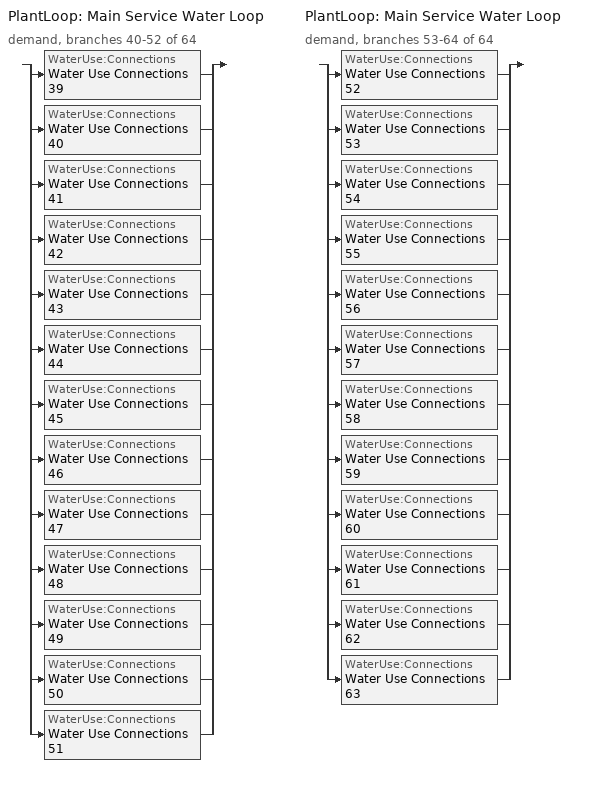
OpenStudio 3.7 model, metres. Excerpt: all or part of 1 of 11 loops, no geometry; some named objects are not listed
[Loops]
PlantLoop 'Main Service Water Loop'
 demand, branches 40-52 of 64: split
  | WaterUse:Connections 'Water Use Connections 39'
  | WaterUse:Connections 'Water Use Connections 40'
  | WaterUse:Connections 'Water Use Connections 41'
  | WaterUse:Connections 'Water Use Connections 42'
  | WaterUse:Connections 'Water Use Connections 43'
  | WaterUse:Connections 'Water Use Connections 44'
  | WaterUse:Connections 'Water Use Connections 45'
  | WaterUse:Connections 'Water Use Connections 46'
  | WaterUse:Connections 'Water Use Connections 47'
  | WaterUse:Connections 'Water Use Connections 48'
  | WaterUse:Connections 'Water Use Connections 49'
  | WaterUse:Connections 'Water Use Connections 50'
  | WaterUse:Connections 'Water Use Connections 51'
PlantLoop 'Main Service Water Loop'
 demand, branches 53-64 of 64: split
  | WaterUse:Connections 'Water Use Connections 52'
  | WaterUse:Connections 'Water Use Connections 53'
  | WaterUse:Connections 'Water Use Connections 54'
  | WaterUse:Connections 'Water Use Connections 55'
  | WaterUse:Connections 'Water Use Connections 56'
  | WaterUse:Connections 'Water Use Connections 57'
  | WaterUse:Connections 'Water Use Connections 58'
  | WaterUse:Connections 'Water Use Connections 59'
  | WaterUse:Connections 'Water Use Connections 60'
  | WaterUse:Connections 'Water Use Connections 61'
  | WaterUse:Connections 'Water Use Connections 62'
  | WaterUse:Connections 'Water Use Connections 63'
[WaterUse:Connections] Drain Water Heat Exchanger Type=None; Drain Water Heat Exchanger Destination=Plant
Name | Water Use Equipment Name 1
Water Use Connections 39 | Room_3_8_flr_6 Service Water Use 0.05gal/min
Water Use Connections 40 | Room_3_9_flr_3 Service Water Use 0.05gal/min
Water Use Connections 41 | Room_3_9_flr_6 Service Water Use 0.05gal/min
Water Use Connections 42 | Room_4_10_flr_3 Service Water Use 0.05gal/min
Water Use Connections 43 | Room_4_11_flr_3 Service Water Use 0.05gal/min
Water Use Connections 44 | Room_4_12_flr_3 Service Water Use 0.05gal/min
Water Use Connections 45 | Room_4_13_flr_3 Service Water Use 0.05gal/min
Water Use Connections 46 | Room_4_14_flr_3 Service Water Use 0.05gal/min
Water Use Connections 47 | Room_4_15_flr_3 Service Water Use 0.05gal/min
Water Use Connections 48 | Room_4_16_flr_3 Service Water Use 0.05gal/min
Water Use Connections 49 | Room_4_17_flr_3 Service Water Use 0.05gal/min
Water Use Connections 50 | Room_4_18_flr_3 Service Water Use 0.05gal/min
Water Use Connections 51 | Room_4_19_flr_3 Service Water Use 0.05gal/min
Water Use Connections 52 | Room_4_1_flr_3 Service Water Use 0.05gal/min
Water Use Connections 53 | Room_4_2_flr_3 Service Water Use 0.05gal/min
Water Use Connections 54 | Room_4_3_flr_3 Service Water Use 0.05gal/min
Water Use Connections 55 | Room_4_4_flr_3 Service Water Use 0.05gal/min
Water Use Connections 56 | Room_4_5_flr_3 Service Water Use 0.05gal/min
Water Use Connections 57 | Room_4_6_flr_3 Service Water Use 0.05gal/min
Water Use Connections 58 | Room_4_7_flr_3 Service Water Use 0.05gal/min
Water Use Connections 59 | Room_4_8_flr_3 Service Water Use 0.05gal/min
Water Use Connections 60 | Room_4_9_flr_3 Service Water Use 0.05gal/min
Water Use Connections 61 | Room_5_flr_3 Service Water Use 0.08gal/min
Water Use Connections 62 | Room_6_flr_3 Service Water Use 0.08gal/min
Water Use Connections 63 | Storage_flr_1 Service Water Use 0.02gal/min
[WaterUse:Equipment:Definition]
Name | Peak Flow Rate {m3/s} | Target Temperature Schedule | Sensible Fraction Schedule | Latent Fraction Schedule
Room_3_8_flr_6 Service Water Use Def 0.05gal/min | 3.16748e-06 | Schedule Ruleset 119 | Schedule Ruleset 117 | Schedule Ruleset 118
Room_3_9_flr_3 Service Water Use Def 0.05gal/min | 3.16661e-06 | Schedule Ruleset 122 | Schedule Ruleset 120 | Schedule Ruleset 121
Room_3_9_flr_6 Service Water Use Def 0.05gal/min | 3.16559e-06 | Schedule Ruleset 125 | Schedule Ruleset 123 | Schedule Ruleset 124
Room_4_10_flr_3 Service Water Use Def 0.05gal/min | 3.16748e-06 | Schedule Ruleset 128 | Schedule Ruleset 126 | Schedule Ruleset 127
Room_4_11_flr_3 Service Water Use Def 0.05gal/min | 3.16748e-06 | Schedule Ruleset 131 | Schedule Ruleset 129 | Schedule Ruleset 130
Room_4_12_flr_3 Service Water Use Def 0.05gal/min | 3.16748e-06 | Schedule Ruleset 134 | Schedule Ruleset 132 | Schedule Ruleset 133
Room_4_13_flr_3 Service Water Use Def 0.05gal/min | 3.16748e-06 | Schedule Ruleset 137 | Schedule Ruleset 135 | Schedule Ruleset 136
Room_4_14_flr_3 Service Water Use Def 0.05gal/min | 3.16748e-06 | Schedule Ruleset 140 | Schedule Ruleset 138 | Schedule Ruleset 139
Room_4_15_flr_3 Service Water Use Def 0.05gal/min | 3.16748e-06 | Schedule Ruleset 143 | Schedule Ruleset 141 | Schedule Ruleset 142
Room_4_16_flr_3 Service Water Use Def 0.05gal/min | 3.16748e-06 | Schedule Ruleset 146 | Schedule Ruleset 144 | Schedule Ruleset 145
Room_4_17_flr_3 Service Water Use Def 0.05gal/min | 3.16748e-06 | Schedule Ruleset 149 | Schedule Ruleset 147 | Schedule Ruleset 148
Room_4_18_flr_3 Service Water Use Def 0.05gal/min | 3.16142e-06 | Schedule Ruleset 152 | Schedule Ruleset 150 | Schedule Ruleset 151
Room_4_19_flr_3 Service Water Use Def 0.05gal/min | 3.16748e-06 | Schedule Ruleset 155 | Schedule Ruleset 153 | Schedule Ruleset 154
Room_4_1_flr_3 Service Water Use Def 0.05gal/min | 3.16748e-06 | Schedule Ruleset 158 | Schedule Ruleset 156 | Schedule Ruleset 157
Room_4_2_flr_3 Service Water Use Def 0.05gal/min | 3.16748e-06 | Schedule Ruleset 161 | Schedule Ruleset 159 | Schedule Ruleset 160
Room_4_3_flr_3 Service Water Use Def 0.05gal/min | 3.16748e-06 | Schedule Ruleset 164 | Schedule Ruleset 162 | Schedule Ruleset 163
Room_4_4_flr_3 Service Water Use Def 0.05gal/min | 3.16748e-06 | Schedule Ruleset 167 | Schedule Ruleset 165 | Schedule Ruleset 166
Room_4_5_flr_3 Service Water Use Def 0.05gal/min | 3.16748e-06 | Schedule Ruleset 170 | Schedule Ruleset 168 | Schedule Ruleset 169
Room_4_6_flr_3 Service Water Use Def 0.05gal/min | 3.16748e-06 | Schedule Ruleset 173 | Schedule Ruleset 171 | Schedule Ruleset 172
Room_4_7_flr_3 Service Water Use Def 0.05gal/min | 3.16748e-06 | Schedule Ruleset 176 | Schedule Ruleset 174 | Schedule Ruleset 175
Room_4_8_flr_3 Service Water Use Def 0.05gal/min | 3.16748e-06 | Schedule Ruleset 179 | Schedule Ruleset 177 | Schedule Ruleset 178
Room_4_9_flr_3 Service Water Use Def 0.05gal/min | 3.16748e-06 | Schedule Ruleset 182 | Schedule Ruleset 180 | Schedule Ruleset 181
Room_5_flr_3 Service Water Use Def 0.08gal/min | 5.03867e-06 | Schedule Ruleset 185 | Schedule Ruleset 183 | Schedule Ruleset 184
Room_6_flr_3 Service Water Use Def 0.08gal/min | 5.03808e-06 | Schedule Ruleset 188 | Schedule Ruleset 186 | Schedule Ruleset 187
Storage_flr_1 Service Water Use Def 0.02gal/min | 1.53021e-06 | Schedule Ruleset 191 | Schedule Ruleset 189 | Schedule Ruleset 190
[WaterUse:Equipment]
Name | Water Use Equipment Definition | Space | Flow Rate Fraction Schedule
Room_3_8_flr_6 Service Water Use 0.05gal/min | Room_3_8_flr_6 Service Water Use Def 0.05gal/min | Room_3_8_Flr_6 | NECB-F-Service Water Heating
Room_3_9_flr_3 Service Water Use 0.05gal/min | Room_3_9_flr_3 Service Water Use Def 0.05gal/min | Room_3_9_Flr_3 | NECB-F-Service Water Heating
Room_3_9_flr_6 Service Water Use 0.05gal/min | Room_3_9_flr_6 Service Water Use Def 0.05gal/min | Room_3_9_Flr_6 | NECB-F-Service Water Heating
Room_4_10_flr_3 Service Water Use 0.05gal/min | Room_4_10_flr_3 Service Water Use Def 0.05gal/min | Room_4_10_Flr_3 | NECB-F-Service Water Heating
Room_4_11_flr_3 Service Water Use 0.05gal/min | Room_4_11_flr_3 Service Water Use Def 0.05gal/min | Room_4_11_Flr_3 | NECB-F-Service Water Heating
Room_4_12_flr_3 Service Water Use 0.05gal/min | Room_4_12_flr_3 Service Water Use Def 0.05gal/min | Room_4_12_Flr_3 | NECB-F-Service Water Heating
Room_4_13_flr_3 Service Water Use 0.05gal/min | Room_4_13_flr_3 Service Water Use Def 0.05gal/min | Room_4_13_Flr_3 | NECB-F-Service Water Heating
Room_4_14_flr_3 Service Water Use 0.05gal/min | Room_4_14_flr_3 Service Water Use Def 0.05gal/min | Room_4_14_Flr_3 | NECB-F-Service Water Heating
Room_4_15_flr_3 Service Water Use 0.05gal/min | Room_4_15_flr_3 Service Water Use Def 0.05gal/min | Room_4_15_Flr_3 | NECB-F-Service Water Heating
Room_4_16_flr_3 Service Water Use 0.05gal/min | Room_4_16_flr_3 Service Water Use Def 0.05gal/min | Room_4_16_Flr_3 | NECB-F-Service Water Heating
Room_4_17_flr_3 Service Water Use 0.05gal/min | Room_4_17_flr_3 Service Water Use Def 0.05gal/min | Room_4_17_Flr_3 | NECB-F-Service Water Heating
Room_4_18_flr_3 Service Water Use 0.05gal/min | Room_4_18_flr_3 Service Water Use Def 0.05gal/min | Room_4_18_Flr_3 | NECB-F-Service Water Heating
Room_4_19_flr_3 Service Water Use 0.05gal/min | Room_4_19_flr_3 Service Water Use Def 0.05gal/min | Room_4_19_Flr_3 | NECB-F-Service Water Heating
Room_4_1_flr_3 Service Water Use 0.05gal/min | Room_4_1_flr_3 Service Water Use Def 0.05gal/min | Room_4_1_Flr_3 | NECB-F-Service Water Heating
Room_4_2_flr_3 Service Water Use 0.05gal/min | Room_4_2_flr_3 Service Water Use Def 0.05gal/min | Room_4_2_Flr_3 | NECB-F-Service Water Heating
Room_4_3_flr_3 Service Water Use 0.05gal/min | Room_4_3_flr_3 Service Water Use Def 0.05gal/min | Room_4_3_Flr_3 | NECB-F-Service Water Heating
Room_4_4_flr_3 Service Water Use 0.05gal/min | Room_4_4_flr_3 Service Water Use Def 0.05gal/min | Room_4_4_Flr_3 | NECB-F-Service Water Heating
Room_4_5_flr_3 Service Water Use 0.05gal/min | Room_4_5_flr_3 Service Water Use Def 0.05gal/min | Room_4_5_Flr_3 | NECB-F-Service Water Heating
Room_4_6_flr_3 Service Water Use 0.05gal/min | Room_4_6_flr_3 Service Water Use Def 0.05gal/min | Room_4_6_Flr_3 | NECB-F-Service Water Heating
Room_4_7_flr_3 Service Water Use 0.05gal/min | Room_4_7_flr_3 Service Water Use Def 0.05gal/min | Room_4_7_Flr_3 | NECB-F-Service Water Heating
Room_4_8_flr_3 Service Water Use 0.05gal/min | Room_4_8_flr_3 Service Water Use Def 0.05gal/min | Room_4_8_Flr_3 | NECB-F-Service Water Heating
Room_4_9_flr_3 Service Water Use 0.05gal/min | Room_4_9_flr_3 Service Water Use Def 0.05gal/min | Room_4_9_Flr_3 | NECB-F-Service Water Heating
Room_5_flr_3 Service Water Use 0.08gal/min | Room_5_flr_3 Service Water Use Def 0.08gal/min | Room_5_Flr_3 | NECB-F-Service Water Heating
Room_6_flr_3 Service Water Use 0.08gal/min | Room_6_flr_3 Service Water Use Def 0.08gal/min | Room_6_Flr_3 | NECB-F-Service Water Heating
Storage_flr_1 Service Water Use 0.02gal/min | Storage_flr_1 Service Water Use Def 0.02gal/min | Storage_Flr_1 | NECB-E-Service Water Heating
[Schedule:Ruleset]
Name | Default Day Schedule
NECB-E-Service Water Heating | NECB-E-Service Water Heating Default
NECB-F-Service Water Heating | NECB-F-Service Water Heating Default
Schedule Ruleset 117 | Schedule Day 122
Schedule Ruleset 118 | Schedule Day 123
Schedule Ruleset 119 | Schedule Day 124
Schedule Ruleset 120 | Schedule Day 125
Schedule Ruleset 121 | Schedule Day 126
Schedule Ruleset 122 | Schedule Day 127
Schedule Ruleset 123 | Schedule Day 128
Schedule Ruleset 124 | Schedule Day 129
Schedule Ruleset 125 | Schedule Day 130
Schedule Ruleset 126 | Schedule Day 131
Schedule Ruleset 127 | Schedule Day 132
Schedule Ruleset 128 | Schedule Day 133
Schedule Ruleset 129 | Schedule Day 134
Schedule Ruleset 130 | Schedule Day 135
Schedule Ruleset 131 | Schedule Day 136
Schedule Ruleset 132 | Schedule Day 137
Schedule Ruleset 133 | Schedule Day 138
Schedule Ruleset 134 | Schedule Day 139
Schedule Ruleset 135 | Schedule Day 140
Schedule Ruleset 136 | Schedule Day 141
Schedule Ruleset 137 | Schedule Day 142
Schedule Ruleset 138 | Schedule Day 143
Schedule Ruleset 139 | Schedule Day 144
Schedule Ruleset 140 | Schedule Day 145
Schedule Ruleset 141 | Schedule Day 146
Schedule Ruleset 142 | Schedule Day 147
Schedule Ruleset 143 | Schedule Day 148
Schedule Ruleset 144 | Schedule Day 149
Schedule Ruleset 145 | Schedule Day 150
Schedule Ruleset 146 | Schedule Day 151
Schedule Ruleset 147 | Schedule Day 152
Schedule Ruleset 148 | Schedule Day 153
Schedule Ruleset 149 | Schedule Day 154
Schedule Ruleset 150 | Schedule Day 155
Schedule Ruleset 151 | Schedule Day 156
Schedule Ruleset 152 | Schedule Day 157
Schedule Ruleset 153 | Schedule Day 158
Schedule Ruleset 154 | Schedule Day 159
Schedule Ruleset 155 | Schedule Day 160
Schedule Ruleset 156 | Schedule Day 161
Schedule Ruleset 157 | Schedule Day 162
Schedule Ruleset 158 | Schedule Day 163
Schedule Ruleset 159 | Schedule Day 164
Schedule Ruleset 160 | Schedule Day 165
Schedule Ruleset 161 | Schedule Day 166
Schedule Ruleset 162 | Schedule Day 167
Schedule Ruleset 163 | Schedule Day 168
Schedule Ruleset 164 | Schedule Day 169
Schedule Ruleset 165 | Schedule Day 170
Schedule Ruleset 166 | Schedule Day 171
Schedule Ruleset 167 | Schedule Day 172
Schedule Ruleset 168 | Schedule Day 173
Schedule Ruleset 169 | Schedule Day 174
Schedule Ruleset 170 | Schedule Day 175
Schedule Ruleset 171 | Schedule Day 176
Schedule Ruleset 172 | Schedule Day 177
Schedule Ruleset 173 | Schedule Day 178
Schedule Ruleset 174 | Schedule Day 179
Schedule Ruleset 175 | Schedule Day 180
Schedule Ruleset 176 | Schedule Day 181
Schedule Ruleset 177 | Schedule Day 182
Schedule Ruleset 178 | Schedule Day 183
Schedule Ruleset 179 | Schedule Day 184
Schedule Ruleset 180 | Schedule Day 185
Schedule Ruleset 181 | Schedule Day 186
Schedule Ruleset 182 | Schedule Day 187
Schedule Ruleset 183 | Schedule Day 188
Schedule Ruleset 184 | Schedule Day 189
Schedule Ruleset 185 | Schedule Day 190
Schedule Ruleset 186 | Schedule Day 191
Schedule Ruleset 187 | Schedule Day 192
Schedule Ruleset 188 | Schedule Day 193
Schedule Ruleset 189 | Schedule Day 194
Schedule Ruleset 190 | Schedule Day 195
Schedule Ruleset 191 | Schedule Day 196
[Schedule:Day]
NECB-E-Service Water Heating Default; NECB-E-Service Water Heating Default|Wkdy Day: 8, 0, 0.05, 9, 0, 0.1, 10, 0, 0.4, 12, 0, 0.5, 13, 0, 0.7, 14, 0, 0.9, 15, 0, 0.8, 16, 0, 0.7, 17, 0, 0.8, 18, 0, 0.3, 24, 0, 0.05
NECB-E-Service Water Heating Sat Day: 10, 0, 0.05, 12, 0, 0.2, 13, 0, 0.4, 16, 0, 0.2, 24, 0, 0.05
NECB-E-Service Water Heating Sun|Hol Day; Schedule Day 123; Schedule Day 126; Schedule Day 129; Schedule Day 132; Schedule Day 135; Schedule Day 138; Schedule Day 141; Schedule Day 144; Schedule Day 147; Schedule Day 150; Schedule Day 153; Schedule Day 156; Schedule Day 159; Schedule Day 162; Schedule Day 165; Schedule Day 168; Schedule Day 171; Schedule Day 174; Schedule Day 177; Schedule Day 180; Schedule Day 183; Schedule Day 186; Schedule Day 189; Schedule Day 192; Schedule Day 195: 24, 0, 0.05
NECB-F-Service Water Heating Default; NECB-F-Service Water Heating Default|Wkdy Day: 1, 0, 0.5, 2, 0, 0.3, 3, 0, 0.2, 5, 0, 0.1, 6, 0, 0.2, 7, 0, 0.4, 8, 0, 0.6, 9, 0, 0.9, 10, 0, 0.7, 12, 0, 0.5, 13, 0, 0.4, 14, 0, 0.5, 15, 0, 0.4, 19, 0, 0.3, 20, 0, 0.5, 24, 0, 0.7
NECB-F-Service Water Heating Sat Day: 1, 0, 0.5, 2, 0, 0.3, 3, 0, 0.2, 5, 0, 0.1, 6, 0, 0.2, 7, 0, 0.4, 8, 0, 0.5, 9, 0, 0.8, 10, 0, 0.6, 15, 0, 0.5, 16, 0, 0.4, 19, 0, 0.3, 20, 0, 0.5, 24, 0, 0.7
NECB-F-Service Water Heating Sun|Hol Day: 1, 0, 0.5, 2, 0, 0.3, 3, 0, 0.2, 5, 0, 0.1, 6, 0, 0.2, 8, 0, 0.4, 9, 0, 0.6, 10, 0, 0.9, 11, 0, 0.7, 14, 0, 0.5, 15, 0, 0.4, 19, 0, 0.3, 20, 0, 0.4, 24, 0, 0.6
Schedule Day 122; Schedule Day 125; Schedule Day 128; Schedule Day 131; Schedule Day 134; Schedule Day 137; Schedule Day 140; Schedule Day 143; Schedule Day 146; Schedule Day 149; Schedule Day 152; Schedule Day 155; Schedule Day 158; Schedule Day 161; Schedule Day 164; Schedule Day 167; Schedule Day 170; Schedule Day 173; Schedule Day 176; Schedule Day 179; Schedule Day 182; Schedule Day 185; Schedule Day 188; Schedule Day 191; Schedule Day 194: 24, 0, 0.2
Schedule Day 124; Schedule Day 127; Schedule Day 130; Schedule Day 133; Schedule Day 136; Schedule Day 139; Schedule Day 142; Schedule Day 145; Schedule Day 148; Schedule Day 151; Schedule Day 154; Schedule Day 157; Schedule Day 160; Schedule Day 163; Schedule Day 166; Schedule Day 169; Schedule Day 172; Schedule Day 175; Schedule Day 178; Schedule Day 181; Schedule Day 184; Schedule Day 187; Schedule Day 190; Schedule Day 193; Schedule Day 196: 24, 0, 60
[Schedule:Rule] Date Specification Type=DateRange; Start Month=1; Start Day=1; End Month=12; End Day=31
Name | Schedule Ruleset | Rule Order | Day Schedule | Apply Monday | Apply Tuesday | Apply Wednesday | Apply Thursday | Apply Friday | Apply Saturday | Apply Sunday
Schedule Rule 80 | NECB-E-Service Water Heating | 2 | NECB-E-Service Water Heating Default|Wkdy Day | Yes | Yes | Yes | Yes | Yes
Schedule Rule 81 | NECB-E-Service Water Heating | 1 | NECB-E-Service Water Heating Sat Day |  |  |  |  |  | Yes
Schedule Rule 82 | NECB-E-Service Water Heating | 0 | NECB-E-Service Water Heating Sun|Hol Day |  |  |  |  |  |  | Yes
Schedule Rule 89 | NECB-F-Service Water Heating | 2 | NECB-F-Service Water Heating Default|Wkdy Day | Yes | Yes | Yes | Yes | Yes
Schedule Rule 90 | NECB-F-Service Water Heating | 1 | NECB-F-Service Water Heating Sat Day |  |  |  |  |  | Yes
Schedule Rule 91 | NECB-F-Service Water Heating | 0 | NECB-F-Service Water Heating Sun|Hol Day |  |  |  |  |  |  | Yes
